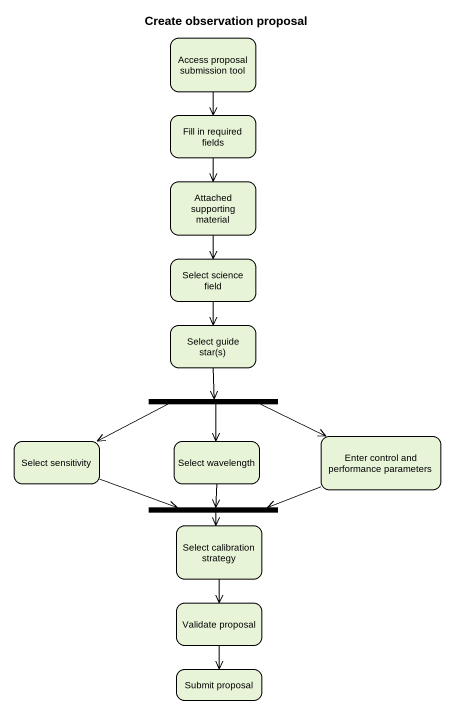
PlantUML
@startuml
title Create observation proposal
hide empty description
state "Access proposal submission tool" as Access_proposal_submission
state "Fill in required fields" as Fill_in_required_fields
state "Attached supporting material" as Attached_supporting_material
state "Select science field" as Select_science_field
state "Select guide star(s)" as Select_guide_star_s
state fork1 <<fork>>
state "Select sensitivity" as Select_sensitivity
state "Select wavelength" as Select_wavelength
state "Enter control and performance parameters" as Enter_control_and
state fork2 <<join>>
state "Select calibration strategy" as Select_calibration_strategy
state "Validate proposal" as Validate_proposal
state "Submit proposal" as Submit_proposal
Access_proposal_submission --> Fill_in_required_fields
Fill_in_required_fields --> Attached_supporting_material
Attached_supporting_material --> Select_science_field
Select_science_field --> Select_guide_star_s
Select_guide_star_s --> fork1
fork1 -left-> Select_sensitivity
fork1 --> Select_wavelength
fork1 -right-> Enter_control_and
Select_sensitivity -right-> fork2
Select_wavelength --> fork2
Enter_control_and -left-> fork2
fork2 --> Select_calibration_strategy
Select_calibration_strategy --> Validate_proposal
Validate_proposal --> Submit_proposal
@enduml
